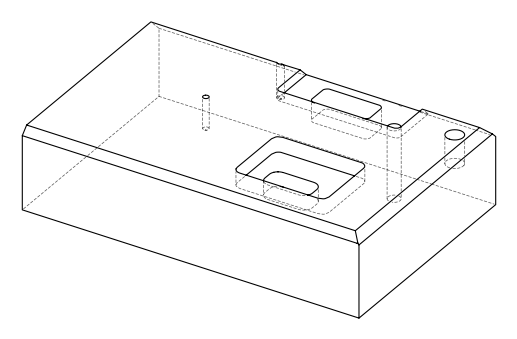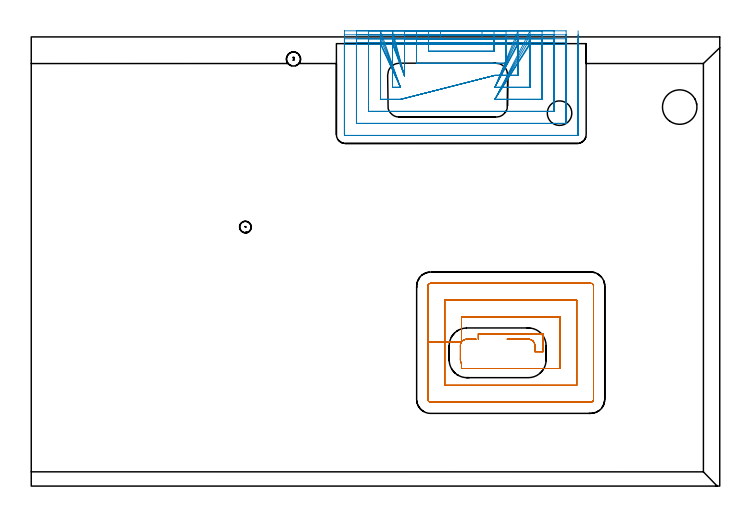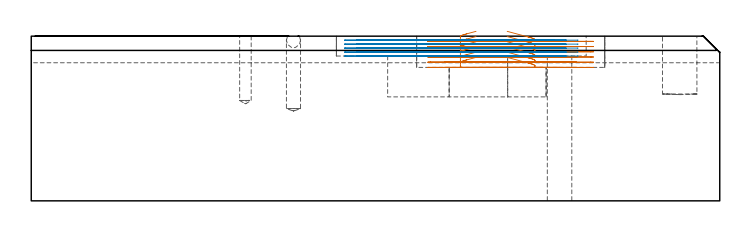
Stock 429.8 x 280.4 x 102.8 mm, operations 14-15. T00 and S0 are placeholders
(PLAN: 15 operations, 10 tool changes, 80.3 min)
(1 SPOT_DRILL | STEP1HOLE | NXT0321_9005460120000 | 0.03 min | 1315 mm3)
(2 SPOT_DRILL_1 | STEP1POCKET | NXT0321_9005460120000 | 0.03 min | 1 mm3)
(3 SPOT_DRILL_2 | STEP1POCKET_2 | NXT0321_9005460120000 | 0.03 min | 1 mm3)
(4 DRILL_THROUGH_HOLE_INTO_CENTER | STEP1HOLE | NXT0301_065 | 0.39 min | 6270 mm3)
(5 DRILL_TO_ENLARGE_THROUGH_HOLE | STEP1HOLE | UGT0301_283 | 0.4 min | 11273 mm3)
(6 DRILL_BLIND_HOLE_INTO_CENTER | STEP1POCKET | NXT0301_059 | 0.2 min | 2762 mm3)
(7 INDEXABLE_INSERT_DRILL_BLIND_HOLE_FROM_SOLID | STEP1POCKET_1 | NXT0302_014 | 0.16 min | 13140 mm3)
(8 DRILL_BLIND_HOLE_INTO_CENTER_1 | STEP1POCKET_2 | UGT0301_192 | 0.18 min | 1650 mm3)
(9 AREA_MILL | FG_CHAMFER_SURFACE | UGT0205_001 | 13.74 min | 17023 mm3)
(10 AREA_MILL_1 | FG_CHAMFER_SURFACE_1 | UGT0205_001 | 8.72 min | 14227 mm3)
(11 AREA_MILL_2 | FG_CHAMFER_SURFACE_2 | UGT0205_001 | 16.37 min | 57319 mm3)
(12 MILL_RECTANGULAR_POCKET | POCKET_RECTANGULAR_STRAIGHT | UGT0201_132 | Follow Part, ap 3.5, ae 75% | 7.14 min | 93865 mm3)
(13 MILL_RECTANGULAR_POCKET_1 | POCKET_RECTANGULAR_STRAIGHT_1 | UGT0201_105 | Follow Part, ap 5.5, ae 75% | 2.27 min | 67104 mm3)
(14 MILL_RECTANGULAR_POCKET_2 | POCKET_RECTANGULAR_STRAIGHT_2 | UGT0201_132 | Follow Part, ap 3.5, ae 75% | 11.74 min | 166152 mm3)
(15 MILL_SLOT | SLOT_PARTIAL_RECTANGULAR | NXT0201_013 | Follow Part, ap 2.5, ae 75% | 18.87 min | 76431 mm3)
(TOOL NXT0321_9005460120000 | NC Spot Drill, 142deg, 12mm, Carbide, Uncoated | D12 PA142 FL30 Z2)
(TOOL NXT0301_065 | Carbide Drill 9.4mm [860.1-0940-075A1-MM 2214] | D9.4 PA140 FL98 Z2)
(TOOL UGT0301_283 | Twist Drill 15.3 mm | D15.3 PA118 FL120 Z2)
(TOOL NXT0301_059 | Carbide Drill 8.8mm [860.1-0880-026A1-MM 2214] | D8.8 PA140 FL47 Z2)
(TOOL NXT0302_014 | Index. Insert Drill 21.5mm [880-D2150L25-03] | D21.5 PA176 FL65 Z2)
(TOOL UGT0301_192 | Twist Drill 7.2 mm | D7.2 PA118 FL66 Z2)
(TOOL UGT0205_001 | Chamfer Mill 20 x 3 x 45 deg. | D20 FL50 Z2)
(TOOL UGT0201_132 | Carbide End Mill 14.0 | D14 FL30 Z4)
(TOOL UGT0201_105 | End Mill 22 mm | D22 FL25 Z2)
(TOOL NXT0201_013 | ENDMILL 10mm | D10 FL30 Z4)
(OP 14 MILL_RECTANGULAR_POCKET_2)
G17 G21 G94 G90
T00 M6
G54
G17 G0 G90 X297.122 Y91.7 S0 M3
G43 Z112.802 H0
Z105.801
G94 G1 X309.578 Z102.464 F250.
X310.279 Y91.714 Z102.276
X310.638 Y91.697 Z102.18
X310.95 Y91.658 Z102.095
X311.231 Y91.611 Z102.019
X311.862 Y91.403 Z101.841
X312.451 Y91.095 Z101.663
X312.981 Y90.695 Z101.485
X313.18 Y90.491 Z101.409
X313.385 Y90.292 Z101.332
X313.788 Y89.76 Z101.153
X314.099 Y89.168 Z100.974
X314.309 Y88.534 Z100.795
X314.412 Y87.874 Z100.616
X314.4 Y83.9 Z99.551
X319.5 F500.
Y95.1
X279.1
Y91.7
G0 X277.64 Z105.801
G1 X271.879 Y91.71 Z104.258 F250.
X271.591 Y91.699 Z104.18
X270.943 Y91.576 Z104.004
X270.323 Y91.353 Z103.827
X269.746 Y91.036 Z103.651
X269.226 Y90.631 Z103.474
X268.777 Y90.149 Z103.298
X268.614 Y89.911 Z103.22
X268.449 Y89.667 Z103.142
X268.183 Y89.122 Z102.979
X267.995 Y88.546 Z102.817
X267.943 Y88.256 Z102.738
X267.903 Y87.944 Z102.653
X267.887 Y87.589 Z102.558
X267.9 Y86.892 Z102.371
Y79.884 Z100.494
X267.887 Y79.072 Z100.276
X267.894 Y78.588 Z100.146
X267.923 Y78.276 Z100.062
X267.962 Y77.991 Z99.985
X268.102 Y77.481 Z99.843
X268.307 Y76.992 Z99.701
X268.6 Y76.514 Z99.551
Y73.4 F500.
X330.
Y105.6
X268.6
Y89.89
X258.1
Y62.9
X340.5
Y116.1
X258.1
Y89.89
X247.6
Y54.1
G3 X249.3 Y52.4 R1.7
G1 X349.3
G3 X351. Y54.1 R1.7
G1 Y124.9
G3 X349.3 Y126.6 R1.7
G1 X249.3
G3 X247.6 Y124.9 R1.7
G1 Y89.89
Y88.89
G0 X297.121 Y91.7 Z102.551
G1 X309.578 Z99.214 F250.
X310.279 Y91.714 Z99.026
X310.638 Y91.697 Z98.929
X310.95 Y91.658 Z98.845
X311.231 Y91.611 Z98.769
X311.638 Y91.49 Z98.655
X312.031 Y91.327 Z98.541
X312.279 Y91.187 Z98.465
X312.526 Y91.046 Z98.388
X312.982 Y90.694 Z98.234
X313.18 Y90.49 Z98.158
X313.385 Y90.292 Z98.081
X313.843 Y89.671 Z97.875
X314.175 Y88.976 Z97.668
X314.37 Y88.23 Z97.462
X314.396 Y87.946 Z97.385
X314.413 Y87.768 Z97.337
X314.4 Y83.9 Z96.301
X319.5 F500.
Y95.1
X279.1
Y91.7
G0 X277.641 Z102.551
G1 X271.879 Y91.71 Z101.007 F250.
X271.591 Y91.699 Z100.93
X270.874 Y91.557 Z100.734
X270.193 Y91.292 Z100.538
X269.944 Y91.147 Z100.461
X269.695 Y91.001 Z100.384
X269.202 Y90.608 Z100.215
X268.774 Y90.144 Z100.046
X268.611 Y89.906 Z99.968
X268.483 Y89.716 Z99.907
X268.376 Y89.513 Z99.846
X268.238 Y89.253 Z99.767
X267.995 Y88.546 Z99.566
X267.943 Y88.256 Z99.488
X267.903 Y87.944 Z99.403
X267.887 Y87.589 Z99.308
X267.9 Y86.892 Z99.121
Y79.884 Z97.243
X267.887 Y79.072 Z97.026
X267.894 Y78.588 Z96.896
X267.923 Y78.276 Z96.812
X267.962 Y77.991 Z96.735
X268.062 Y77.604 Z96.628
X268.31 Y76.987 Z96.45
X268.6 Y76.514 Z96.301
Y73.4 F500.
X330.
Y105.6
X268.6
Y89.89
X258.1
Y62.9
X340.5
Y116.1
X258.1
Y89.89
X247.6
Y54.1
G3 X249.3 Y52.4 R1.7
G1 X349.3
G3 X351. Y54.1 R1.7
G1 Y124.9
G3 X349.3 Y126.6 R1.7
G1 X249.3
G3 X247.6 Y124.9 R1.7
G1 Y89.89
Y88.89
G0 X297.121 Y91.7 Z99.301
G1 X309.578 Z95.963 F250.
X310.279 Y91.714 Z95.775
X310.638 Y91.697 Z95.679
X310.95 Y91.658 Z95.595
X311.231 Y91.611 Z95.519
X311.629 Y91.494 Z95.407
X312.012 Y91.336 Z95.296
X312.26 Y91.197 Z95.22
X312.509 Y91.058 Z95.144
X312.985 Y90.691 Z94.983
X313.183 Y90.487 Z94.906
X313.388 Y90.288 Z94.83
X313.844 Y89.669 Z94.624
X314.176 Y88.975 Z94.418
X314.37 Y88.23 Z94.212
X314.396 Y87.946 Z94.135
X314.413 Y87.768 Z94.087
X314.4 Y83.9 Z93.051
X319.5 F500.
Y95.1
X279.1
Y91.7
G0 X277.641 Z99.301
G1 X271.879 Y91.71 Z97.757 F250.
X271.591 Y91.699 Z97.68
X270.874 Y91.557 Z97.484
X270.192 Y91.292 Z97.288
X269.943 Y91.146 Z97.211
X269.694 Y91.001 Z97.133
X269.201 Y90.607 Z96.964
X268.774 Y90.144 Z96.795
X268.611 Y89.906 Z96.718
X268.483 Y89.716 Z96.657
X268.376 Y89.513 Z96.595
X268.238 Y89.253 Z96.517
X267.995 Y88.546 Z96.316
X267.943 Y88.256 Z96.237
X267.903 Y87.944 Z96.153
X267.887 Y87.589 Z96.058
X267.9 Y86.892 Z95.871
Y79.884 Z93.993
X267.887 Y79.072 Z93.775
X267.894 Y78.588 Z93.646
X267.923 Y78.276 Z93.562
X267.962 Y77.991 Z93.485
X268.062 Y77.604 Z93.378
X268.31 Y76.987 Z93.199
X268.6 Y76.514 Z93.051
Y73.4 F500.
X330.
Y105.6
X268.6
Y89.89
X258.1
Y62.9
X340.5
Y116.1
X258.1
Y89.89
X247.6
Y54.1
G3 X249.3 Y52.4 R1.7
G1 X349.3
G3 X351. Y54.1 R1.7
G1 Y124.9
G3 X349.3 Y126.6 R1.7
G1 X249.3
G3 X247.6 Y124.9 R1.7
G1 Y89.89
Y88.89
G0 X297.121 Y91.7 Z96.051
G1 X309.578 Z92.713 F250.
X310.279 Y91.714 Z92.525
X310.638 Y91.697 Z92.429
X310.95 Y91.658 Z92.345
X311.231 Y91.611 Z92.268
X311.63 Y91.493 Z92.157
X312.015 Y91.335 Z92.045
X312.263 Y91.195 Z91.969
X312.511 Y91.056 Z91.893
X312.985 Y90.691 Z91.732
X313.183 Y90.487 Z91.656
X313.388 Y90.288 Z91.58
X313.844 Y89.669 Z91.374
X314.176 Y88.974 Z91.167
X314.371 Y88.23 Z90.961
X314.397 Y87.946 Z90.885
X314.413 Y87.768 Z90.837
X314.4 Y83.9 Z89.8
X319.5 F500.
Y95.1
X279.1
Y91.7
G0 X277.64 Z96.051
G1 X271.879 Y91.71 Z94.507 F250.
X271.591 Y91.699 Z94.43
X270.943 Y91.576 Z94.253
X270.323 Y91.353 Z94.077
X269.746 Y91.036 Z93.9
X269.226 Y90.631 Z93.723
X268.777 Y90.149 Z93.547
X268.614 Y89.911 Z93.47
X268.449 Y89.667 Z93.391
X268.183 Y89.122 Z93.228
X267.995 Y88.546 Z93.066
X267.943 Y88.256 Z92.987
X267.903 Y87.944 Z92.903
X267.887 Y87.589 Z92.807
X267.9 Y86.892 Z92.621
Y79.884 Z90.743
X267.887 Y79.072 Z90.525
X267.894 Y78.588 Z90.396
X267.923 Y78.276 Z90.311
X267.962 Y77.991 Z90.235
X268.062 Y77.603 Z90.127
X268.308 Y76.992 Z89.951
X268.6 Y76.514 Z89.8
Y73.4 F500.
X330.
Y105.6
X268.6
Y89.89
X258.1
Y62.9
X340.5
Y116.1
X258.1
Y89.89
X247.6
Y54.1
G3 X249.3 Y52.4 R1.7
G1 X349.3
G3 X351. Y54.1 R1.7
G1 Y124.9
G3 X349.3 Y126.6 R1.7
G1 X249.3
G3 X247.6 Y124.9 R1.7
G1 Y89.89
Y88.89
G0 X297.12 Y91.7 Z92.8
G1 X309.578 Z89.463 F250.
X310.279 Y91.714 Z89.275
X310.638 Y91.697 Z89.178
X310.95 Y91.658 Z89.094
X311.231 Y91.611 Z89.018
X311.861 Y91.403 Z88.84
X312.449 Y91.096 Z88.662
X312.979 Y90.696 Z88.484
X313.178 Y90.492 Z88.408
X313.383 Y90.294 Z88.332
X313.841 Y89.674 Z88.125
X314.174 Y88.978 Z87.918
X314.37 Y88.233 Z87.712
X314.396 Y87.949 Z87.635
X314.413 Y87.769 Z87.587
X314.4 Y83.9 Z86.55
X319.5 F500.
Y95.1
X279.1
Y91.7
G0 X277.64 Z92.8
G1 X271.879 Y91.71 Z91.257 F250.
X271.591 Y91.699 Z91.179
X270.874 Y91.557 Z90.984
X270.193 Y91.292 Z90.788
X269.944 Y91.147 Z90.711
X269.695 Y91.001 Z90.633
X269.204 Y90.61 Z90.465
X268.777 Y90.149 Z90.297
X268.614 Y89.911 Z90.219
X268.449 Y89.667 Z90.141
X268.183 Y89.122 Z89.978
X267.995 Y88.546 Z89.816
X267.943 Y88.256 Z89.737
X267.903 Y87.944 Z89.652
X267.887 Y87.589 Z89.557
X267.9 Y86.892 Z89.371
Y79.884 Z87.493
X267.887 Y79.072 Z87.275
X267.894 Y78.588 Z87.145
X267.923 Y78.276 Z87.061
X267.962 Y77.991 Z86.984
X268.061 Y77.608 Z86.878
X268.307 Y76.993 Z86.701
X268.6 Y76.514 Z86.55
Y73.4 F500.
X330.
Y105.6
X268.6
Y89.89
X258.1
Y62.9
X340.5
Y116.1
X258.1
Y89.89
X247.6
Y54.1
G3 X249.3 Y52.4 R1.7
G1 X349.3
G3 X351. Y54.1 R1.7
G1 Y124.9
G3 X349.3 Y126.6 R1.7
G1 X249.3
G3 X247.6 Y124.9 R1.7
G1 Y89.89
Y88.89
G0 X297.12 Y91.7 Z89.55
G1 X309.596 Z86.207 F250.
X310.279 Y91.714 Z86.024
X310.638 Y91.697 Z85.928
X310.95 Y91.658 Z85.844
X311.239 Y91.599 Z85.765
X311.516 Y91.531 Z85.688
X312.041 Y91.322 Z85.537
X312.532 Y91.042 Z85.385
X312.979 Y90.696 Z85.234
X313.178 Y90.492 Z85.158
X313.383 Y90.294 Z85.081
X313.842 Y89.673 Z84.874
X314.175 Y88.976 Z84.667
X314.371 Y88.229 Z84.46
X314.397 Y87.945 Z84.384
X314.413 Y87.767 Z84.336
X314.4 Y83.9 Z83.3
X319.5 F500.
Y95.1
X279.1
Y91.7
G0 X277.644 Z89.55
G1 X271.882 Y91.71 Z88.006 F250.
X271.573 Y91.693 Z87.923
X271.059 Y91.602 Z87.784
X270.469 Y91.416 Z87.618
X270.21 Y91.289 Z87.541
X269.95 Y91.159 Z87.463
X269.396 Y90.771 Z87.281
X268.911 Y90.3 Z87.1
X268.507 Y89.758 Z86.919
X268.369 Y89.502 Z86.841
X268.233 Y89.241 Z86.762
X268.063 Y88.79 Z86.633
X267.994 Y88.504 Z86.554
X267.942 Y88.254 Z86.486
X267.903 Y87.944 Z86.402
X267.887 Y87.589 Z86.307
X267.9 Y86.892 Z86.12
X267.899 Y79.822 Z84.226
X267.888 Y79.088 Z84.029
X267.894 Y78.586 Z83.895
X267.923 Y78.276 Z83.811
X267.962 Y77.991 Z83.734
X268.062 Y77.605 Z83.627
X268.303 Y77.002 Z83.453
X268.6 Y76.514 Z83.3
Y73.4 F500.
X330.
Y105.6
X268.6
Y89.882
X258.1
Y62.9
X340.5
Y116.1
X258.1
Y89.882
X247.6
Y54.1
G3 X249.3 Y52.4 R1.7
G1 X349.3
G3 X351. Y54.1 R1.7
G1 Y124.9
G3 X349.3 Y126.6 R1.7
G1 X249.3
G3 X247.6 Y124.9 R1.7
G1 Y89.882
Y88.882
G0 Z112.802
M5
M2
(OP 15 MILL_SLOT)
G17 G21 G94 G90
T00 M6
G54
G17 G0 G90 X248. Y275.7 S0 M3
G43 Z112.802 H0
Z100.321
G94 G1 Y272.7 F250.
Y271.4 F500.
X288.9
Y272.7
Y275.7 F250.
X240.5 F500.
Y272.7 F250.
Y263.9 F500.
X296.4
Y272.7
Y275.7 F250.
X233. F500.
Y272.7 F250.
Y259. F500.
Y256. F250.
X225.5 Y275.7 F500.
Y272.7 F250.
Y248.9 F500.
X227.5
X230.5 F250.
X218. Y275.7 F500.
Y272.7 F250.
Y241.4 F500.
X227.5
X230.5 F250.
X289.414 Y256.4 F500.
X292.414 F250.
X303.9 F500.
Y272.7
Y275.7 F250.
X289.4 Y248.9 F500.
X292.4 F250.
X311.4 F500.
Y272.7
Y275.7 F250.
X289.4 Y241.4 F500.
X292.4 F250.
X318.9 F500.
Y272.7
Y275.7 F250.
X210.5 F500.
Y272.7 F250.
Y233.9 F500.
X326.4
Y272.7
Y275.7 F250.
X202.999 F500.
X203. Y272.7 F250.
Y226.4 F500.
X333.9
Y272.7
X333.901 Y275.7 F250.
X195.5 Y275.698 F500.
Y272.698 F250.
Y219.4 F500.
G3 X196. Y218.9 R0.5
G1 X340.9
G3 X341.4 Y219.4 R0.5
G1 Y272.698
Y275.698 F250.
G0 X248. Y276.759 Z97.841
G1 Y273.759
Y271.4 F500.
X288.9
Y273.759
Y276.759 F250.
X240.5 F500.
Y273.759 F250.
Y263.9 F500.
X296.4
Y273.759
Y276.759 F250.
X233. F500.
Y273.759 F250.
Y259. F500.
Y256. F250.
X225.5 Y276.759 F500.
Y273.759 F250.
Y248.9 F500.
X227.5
X230.5 F250.
X218. Y276.759 F500.
Y273.759 F250.
Y241.4 F500.
X227.5
X230.5 F250.
X289.414 Y256.4 F500.
X292.414 F250.
X303.9 F500.
Y273.759
Y276.759 F250.
X289.4 Y248.9 F500.
X292.4 F250.
X311.4 F500.
Y273.759
Y276.759 F250.
X289.4 Y241.4 F500.
X292.4 F250.
X318.9 F500.
Y273.759
Y276.759 F250.
X210.5 F500.
Y273.759 F250.
Y233.9 F500.
X326.4
Y273.759
Y276.759 F250.
X203. F500.
Y273.759 F250.
Y226.4 F500.
X333.9
Y273.759
Y276.759 F250.
X195.5 F500.
Y273.759 F250.
Y219.4 F500.
G3 X196. Y218.9 R0.5
G1 X340.9
G3 X341.4 Y219.4 R0.5
G1 Y273.759
Y276.759 F250.
G0 X248. Y279.239 Z95.361
G1 Y276.239
Y271.4 F500.
X288.9
Y276.239
Y279.239 F250.
X240.5 F500.
Y276.239 F250.
Y263.9 F500.
X296.4
Y276.239
Y279.239 F250.
X233. F500.
Y276.239 F250.
Y259. F500.
Y256. F250.
X225.5 Y279.239 F500.
Y276.239 F250.
Y248.9 F500.
X227.5
X230.5 F250.
X218. Y279.239 F500.
Y276.239 F250.
Y241.4 F500.
X227.5
X230.5 F250.
X289.414 Y256.4 F500.
X292.414 F250.
X303.9 F500.
Y276.239
Y279.239 F250.
X289.4 Y248.9 F500.
X292.4 F250.
X311.4 F500.
Y276.239
Y279.239 F250.
X289.4 Y241.4 F500.
X292.4 F250.
X318.9 F500.
Y276.239
Y279.239 F250.
X210.5 F500.
Y276.239 F250.
Y233.9 F500.
X326.4
Y276.239
Y279.239 F250.
X203. F500.
Y276.239 F250.
Y226.4 F500.
X333.9
Y276.239
Y279.239 F250.
X195.5 F500.
Y276.239 F250.
Y219.4 F500.
G3 X196. Y218.9 R0.5
G1 X340.9
G3 X341.4 Y219.4 R0.5
G1 Y276.239
Y279.239 F250.
G0 X248. Y281.72 Z92.88
G1 Y278.72
Y271.4 F500.
X288.9
Y278.72
Y281.72 F250.
X240.5 F500.
Y278.72 F250.
Y263.9 F500.
X296.4
Y278.72
Y281.72 F250.
X233. F500.
Y278.72 F250.
Y259. F500.
Y256. F250.
X225.5 Y281.72 F500.
Y278.72 F250.
Y248.9 F500.
X227.5
X230.5 F250.
X218. Y281.72 F500.
Y278.72 F250.
Y241.4 F500.
X227.5
X230.5 F250.
X289.414 Y256.4 F500.
X292.414 F250.
X303.9 F500.
Y278.72
Y281.72 F250.
X289.4 Y248.9 F500.
X292.4 F250.
X311.4 F500.
Y278.72
Y281.72 F250.
X289.4 Y241.4 F500.
X292.4 F250.
X318.9 F500.
Y278.72
Y281.72 F250.
X210.5 F500.
Y278.72 F250.
Y233.9 F500.
X326.4
Y278.72
Y281.72 F250.
X203. F500.
Y278.72 F250.
Y226.4 F500.
X333.9
Y278.72
Y281.72 F250.
X195.5 F500.
Y278.72 F250.
Y219.4 F500.
G3 X196. Y218.9 R0.5
G1 X340.9
G3 X341.4 Y219.4 R0.5
G1 Y278.72
Y281.72 F250.
G0 X255.5 Y284.199 Z90.4
G1 Y281.199
Y278.9 F500.
X281.4
Y281.199
Y284.199 F250.
X248. F500.
Y281.199 F250.
Y271.4 F500.
X288.9
Y281.199
Y284.199 F250.
X240.5 F500.
Y281.199 F250.
Y263.9 F500.
X296.4
Y281.199
Y284.199 F250.
X233. F500.
Y281.199 F250.
Y259. F500.
Y256. F250.
X225.5 Y284.199 F500.
Y281.199 F250.
Y248.9 F500.
X227.5
X230.5 F250.
X218. Y284.199 F500.
Y281.199 F250.
Y241.4 F500.
X227.5
X230.5 F250.
X289.414 Y256.4 F500.
X292.414 F250.
X303.9 F500.
Y281.199
Y284.199 F250.
X289.4 Y248.9 F500.
X292.4 F250.
X311.4 F500.
Y281.199
Y284.199 F250.
X289.4 Y241.4 F500.
X292.4 F250.
X318.9 F500.
Y281.199
Y284.199 F250.
X210.5 F500.
Y281.199 F250.
Y233.9 F500.
X326.4
Y281.199
Y284.199 F250.
X203. F500.
Y281.199 F250.
Y226.4 F500.
X333.9
Y281.199
Y284.199 F250.
X195.5 F500.
Y281.199 F250.
Y219.4 F500.
G3 X196. Y218.9 R0.5
G1 X340.9
G3 X341.4 Y219.4 R0.5
G1 Y281.199
Y284.199 F250.
G0 Z112.802
M5
M2
